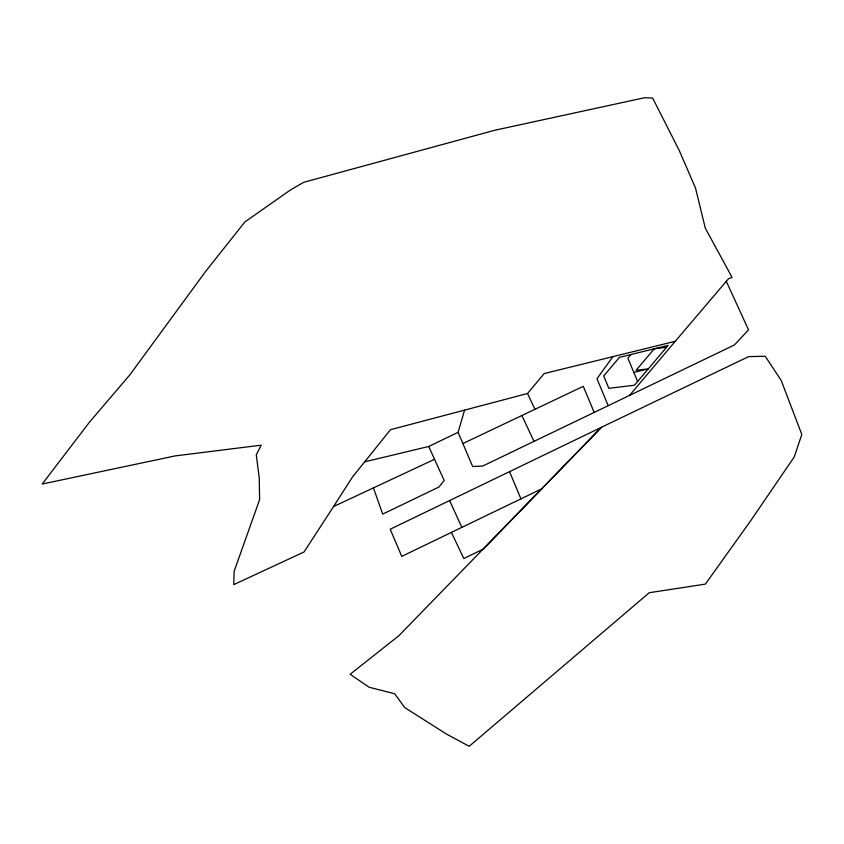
<?xml version="1.0" encoding="UTF-8"?>
<svg xmlns="http://www.w3.org/2000/svg" width="844" height="844" viewBox="0 0 844 844"><rect width="100%" height="100%" fill="white"/><g stroke="black" fill="none" stroke-linecap="round" stroke-linejoin="round"><path stroke-width="1.27" d="M726.283 281.326L748.522 329.825L734.438 344.953L482.736 466.036L472.661 466.532L458.102 432.307L464.569 410.131M333.57 506.537L352.497 476.997L390.487 429.691L527.542 393.494L544.19 373.554L675.274 341.303L728.446 278.784L732.043 277.328L705.32 228.196L695.477 187.948L679.135 150.264L652.623 98.031L644.679 97.714L494.806 130.25L303.787 182.283L290.283 190.09L244.918 221.898L205.546 271.525L130.029 374.63L89.485 422.158L42.2 484.034L175.183 455.908L261.239 445.168L256.26 454.874L259.224 477.672L259.614 499.606L234.178 571.198L233.725 584.639L304.062 551.965L333.57 506.537L434.544 459.305M612.923 356.643L596.961 378.713L608.207 405.69M630.995 354.522L627.894 358.194L637.61 381.509M629.529 395.414L675.274 341.303M541.806 488.792L401.744 556.375L390.202 529.22L601.55 427.254L398.864 635.732L350.123 674.293L369.06 687.227L394.675 693.768L404.74 707.567L446.508 734.08L469.201 746.286L649.258 592.71L705.373 584.122L750.548 520.927L794.257 456.91L801.8 434.46L781.206 380.444L765.213 356.263L748.649 356.611L601.477 427.243L483.401 549.022L463.81 558.528L451.403 532.406M364.671 461.837L428.71 446.487L458.102 432.307M462.892 443.564L583.267 386.33L594.187 412.431M633.833 372.447L648.287 368.891L636.091 370.294L654.269 348.804L666.517 347.317M521.887 415.522L534.009 441.37M527.542 393.494L534.927 409.319M428.71 446.487L444.197 480.5L438.922 487.03L382.701 514.101L373.417 487.895M449.588 500.503L461.826 527.384M509.523 471.617L520.938 498.867M619.401 357.381L603.703 375.949L608.862 388.314L634.466 385.233L668.163 345.375L619.401 357.381"/></g></svg>
